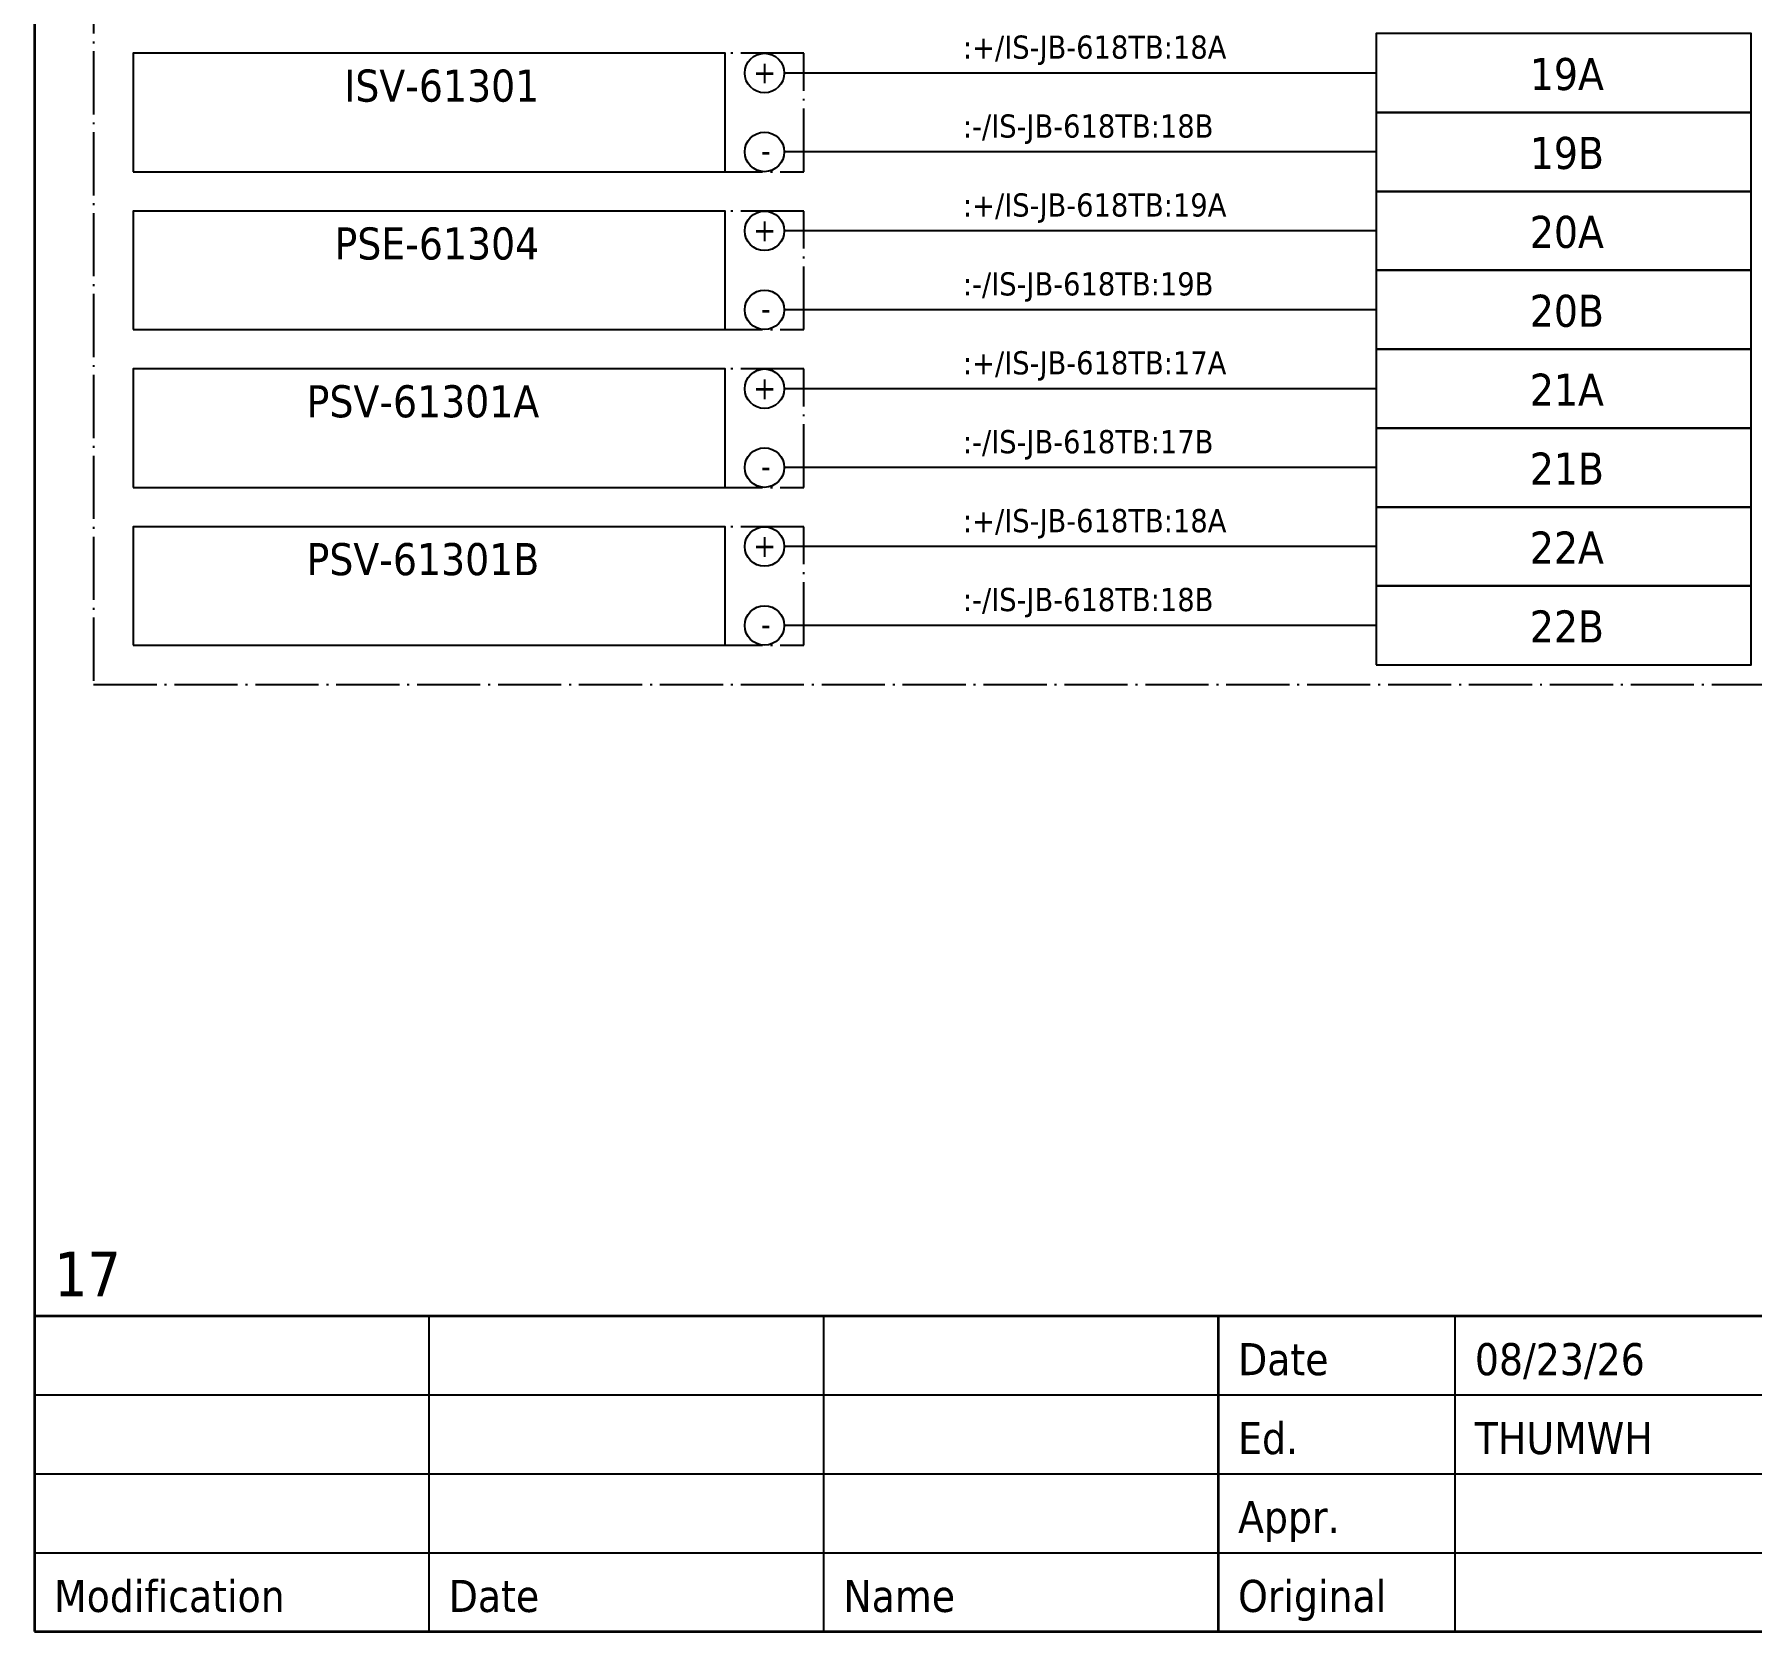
# Model space of a CAD drawing. Header units: millimetres. Extents: x 0 to 1792788, y -13 to 262234.
# Drawn here: x 0 to 87, y 0 to 81 of the extents above; entities that cross this region are included whole.
import ezdxf
from ezdxf.enums import TextEntityAlignment as Align

# ---------------------------------------------------------------- set-up
doc = ezdxf.new("R2010")
doc.units = ezdxf.units.MM
doc.linetypes.add('EPL_DASHDOT', pattern=[1, 0.8, -0.1, 0, -0.1])
for name, color, linetype, lineweight in [('EPLAN201', 7, 'Continuous', 35), ('EPLAN300', 5, 'Continuous', 25), ('EPLAN302', 5, 'Continuous', 25), ('EPLAN305', 5, 'Continuous', 25), ('EPLAN307', 134, 'EPL_DASHDOT', 25), ('EPLAN311', 7, 'Continuous', 25), ('EPLAN400', 5, 'Continuous', 35), ('EPLAN405', 7, 'Continuous', 25), ('EPLAN421', 5, 'Continuous', 35), ('EPLAN433', 251, 'Continuous', 35), ('EPLAN440', 73, 'Continuous', 35), ('EPLAN451', 7, 'Continuous', 35), ('EPLAN452', 7, 'Continuous', 35), ('EPLAN453', 7, 'Continuous', 35), ('EPLAN500', 7, 'Continuous', 35), ('EPLAN501', 7, 'Continuous', 35), ('EPLAN502', 7, 'Continuous', 35), ('EPLAN503', 7, 'Continuous', 35), ('EPLAN504', 7, 'Continuous', 35)]:
    doc.layers.add(name, color=color, linetype=linetype, lineweight=lineweight)
doc.styles.add('Tahoma', font='')
doc.styles.get('Tahoma').set_extended_font_data('Tahoma')

# ---------------------------------------------------------------- blocks, each defined once
blk = doc.blocks.new('EPLFRAME')
at = {"layer": 'EPLAN201', "linetype": 'Continuous', "lineweight": 35, "ltscale": 4}
for p, q in [((0, 16), (420, 16)), ((60, 0), (60, 16))]:
    blk.add_line(p, q, dxfattribs=at)
at = {"layer": 'EPLAN201', "linetype": 'Continuous', "lineweight": 25, "ltscale": 4}
for p, q in [((20, 0), (20, 16)), ((40, 0), (40, 16)), ((72, 0), (72, 16)), ((0, 12), (100, 12)), ((0, 8), (100, 8)), ((0, 4), (184, 4))]:
    blk.add_line(p, q, dxfattribs=at)
at = {"layer": 'EPLAN201', "linetype": 'Continuous', "lineweight": 35, "ltscale": 4}
blk.add_lwpolyline([(0, 0), (420, 0), (420, 297), (0, 297)], close=True, dxfattribs=at)
at = {"layer": 'EPLAN201', "color": 7, "style": 'Tahoma'}
for s, p in [('Date', (61, 13)), ('Ed.', (61, 9)), ('Appr.', (61, 5)), ('Modification', (1, 1)), ('Date', (21, 1)), ('Name', (41, 1)), ('Original', (61, 1))]:
    blk.add_text(s, height=1.6254, dxfattribs=at).set_placement(p)
at = {"layer": 'EPLAN451', "color": 7, "style": 'Tahoma'}
for tag, p, height in [('14_10014', (101, 12), 2.257), ('14_10015', (185, 12), 2.257), ('14_10011', (101, 5), 2.257), ('14_10013', (332, 5), 1.625), ('14_10151', (73, 1), 1.625), ('14_10300', (415, 1), 1.625)]:
    blk.add_attdef(tag, p, '', height=height, dxfattribs=at)
blk.add_attdef('4_25020', text='', height=1.625, dxfattribs=at).set_placement((413, 1), align=Align.RIGHT)
at = {"layer": 'EPLAN452', "color": 7, "style": 'Tahoma'}
for tag, p, height in [('4_11041', (1, 17), 2.257), ('4_11071[1]', (1, 13), 1.625), ('4_11074[1]', (21, 13), 1.625), ('4_11070[1]', (41, 13), 1.625), ('4_11024', (73, 13), 1.625), ('4_11011', (231, 12), 2.257), ('4_11030', (301, 12), 2.257), ('4_20132_1001', (374, 13), 1.625), ('4_11071[2]', (1, 9), 1.625), ('4_11074[2]', (21, 9), 1.625), ('4_11070[2]', (41, 9), 1.625), ('4_11022', (73, 9), 1.625), ('4_20134_1001', (374, 9), 1.625), ('4_11071[3]', (1, 5), 1.625), ('4_11074[3]', (21, 5), 1.625), ('4_11070[3]', (41, 5), 1.625), ('4_11080', (73, 5), 1.625), ('4_11059', (301, 5), 1.625)]:
    blk.add_attdef(tag, p, '', height=height, dxfattribs=at)
for tag, height, p in [('4_11040', 2.257, (419, 17)), ('4_11000', 1.625, (419, 5)), ('4_11085', 1.625, (141, 1)), ('4_11086', 1.625, (183, 1))]:
    blk.add_attdef(tag, text='', height=height, dxfattribs=at).set_placement(p, align=Align.RIGHT)
at = {"layer": 'EPLAN453', "color": 7, "style": 'Tahoma'}
for tag, p in [('53_19005_1', (21, 293)), ('53_19005', (63, 293)), ('53_19005_8', (105, 293)), ('53_19005_6', (147, 293)), ('53_19005_7', (189, 293)), ('53_19005_9', (231, 293)), ('53_19005_3', (273, 293)), ('53_19005_2', (315, 293)), ('53_19005_4', (357, 293)), ('53_19005_5', (399, 293))]:
    blk.add_attdef(tag, text='', height=1.355, dxfattribs=at).set_placement(p, align=Align.BOTTOM_CENTER)
blk = doc.blocks.new('EPLSYM_LibrarySPECIAL_en_US_Symbol427_Variant5_Placement1_100')
at = {"layer": 'EPLAN421', "color": 5, "style": 'Tahoma'}
for tag, p in [('17_20029[1]', (-0.9525, 3.335)), ('17_20029[2]', (20.0025, 3.335))]:
    blk.add_attdef(tag, text='', height=1.1739, dxfattribs=at).set_placement(p, align=Align.BOTTOM_RIGHT)
at = {"layer": 'EPLAN433', "color": 251, "style": 'Tahoma'}
blk.add_attdef('17_20406_1', text='', height=1.6254, dxfattribs=at).set_placement((0.9525, 1.5875), align=Align.BOTTOM_RIGHT)
blk.add_attdef('17_20406', text='', height=1.6254, dxfattribs=at).set_placement((0.9525, 1.5875), align=Align.BOTTOM_LEFT)
blk = doc.blocks.new('EPLSYM_LibrarySPECIAL_en_US_Symbol427_Variant5_Placement1_101')
at = {"layer": 'EPLAN421', "color": 5, "style": 'Tahoma'}
for tag, p in [('17_20029[1]', (-0.9525, 3.335)), ('17_20029[2]', (20.0025, 3.335))]:
    blk.add_attdef(tag, text='', height=1.1739, dxfattribs=at).set_placement(p, align=Align.BOTTOM_RIGHT)
at = {"layer": 'EPLAN433', "color": 251, "style": 'Tahoma'}
blk.add_attdef('17_20406_1', text='', height=1.6254, dxfattribs=at).set_placement((0.9525, 1.5875), align=Align.BOTTOM_RIGHT)
blk.add_attdef('17_20406', text='', height=1.6254, dxfattribs=at).set_placement((0.9525, 1.5875), align=Align.BOTTOM_LEFT)
blk = doc.blocks.new('EPLSYM_LibrarySPECIAL_en_US_Symbol427_Variant5_Placement1_114')
at = {"layer": 'EPLAN421', "color": 5, "style": 'Tahoma'}
for tag, p in [('17_20029[1]', (-0.9525, 3.335)), ('17_20029[2]', (20.0025, 3.335))]:
    blk.add_attdef(tag, text='', height=1.1739, dxfattribs=at).set_placement(p, align=Align.BOTTOM_RIGHT)
at = {"layer": 'EPLAN433', "color": 251, "style": 'Tahoma'}
blk.add_attdef('17_20406_1', text='', height=1.6254, dxfattribs=at).set_placement((0.9525, 1.5875), align=Align.BOTTOM_RIGHT)
blk.add_attdef('17_20406', text='', height=1.6254, dxfattribs=at).set_placement((0.9525, 1.5875), align=Align.BOTTOM_LEFT)
blk = doc.blocks.new('EPLSYM_LibrarySPECIAL_en_US_Symbol427_Variant5_Placement1_115')
at = {"layer": 'EPLAN421', "color": 5, "style": 'Tahoma'}
for tag, p in [('17_20029[1]', (-0.9525, 3.335)), ('17_20029[2]', (20.0025, 3.335))]:
    blk.add_attdef(tag, text='', height=1.1739, dxfattribs=at).set_placement(p, align=Align.BOTTOM_RIGHT)
at = {"layer": 'EPLAN433', "color": 251, "style": 'Tahoma'}
blk.add_attdef('17_20406_1', text='', height=1.6254, dxfattribs=at).set_placement((0.9525, 1.5875), align=Align.BOTTOM_RIGHT)
blk.add_attdef('17_20406', text='', height=1.6254, dxfattribs=at).set_placement((0.9525, 1.5875), align=Align.BOTTOM_LEFT)
blk = doc.blocks.new('EPLSYM_LibrarySPECIAL_en_US_Symbol427_Variant5_Placement1_116')
at = {"layer": 'EPLAN421', "color": 5, "style": 'Tahoma'}
for tag, p in [('17_20029[1]', (-0.9525, 3.335)), ('17_20029[2]', (20.0025, 3.335))]:
    blk.add_attdef(tag, text='', height=1.1739, dxfattribs=at).set_placement(p, align=Align.BOTTOM_RIGHT)
at = {"layer": 'EPLAN433', "color": 251, "style": 'Tahoma'}
blk.add_attdef('17_20406_1', text='', height=1.6254, dxfattribs=at).set_placement((0.9525, 1.5875), align=Align.BOTTOM_RIGHT)
blk.add_attdef('17_20406', text='', height=1.6254, dxfattribs=at).set_placement((0.9525, 1.5875), align=Align.BOTTOM_LEFT)
blk = doc.blocks.new('EPLSYM_LibrarySPECIAL_en_US_Symbol427_Variant5_Placement1_117')
at = {"layer": 'EPLAN421', "color": 5, "style": 'Tahoma'}
for tag, p in [('17_20029[1]', (-0.9525, 3.335)), ('17_20029[2]', (20.0025, 3.335))]:
    blk.add_attdef(tag, text='', height=1.1739, dxfattribs=at).set_placement(p, align=Align.BOTTOM_RIGHT)
at = {"layer": 'EPLAN433', "color": 251, "style": 'Tahoma'}
blk.add_attdef('17_20406_1', text='', height=1.6254, dxfattribs=at).set_placement((0.9525, 1.5875), align=Align.BOTTOM_RIGHT)
blk.add_attdef('17_20406', text='', height=1.6254, dxfattribs=at).set_placement((0.9525, 1.5875), align=Align.BOTTOM_LEFT)
blk = doc.blocks.new('EPLSYM_LibrarySPECIAL_en_US_Symbol427_Variant5_Placement1_118')
at = {"layer": 'EPLAN421', "color": 5, "style": 'Tahoma'}
for tag, p in [('17_20029[1]', (-0.9525, 3.335)), ('17_20029[2]', (20.0025, 3.335))]:
    blk.add_attdef(tag, text='', height=1.1739, dxfattribs=at).set_placement(p, align=Align.BOTTOM_RIGHT)
at = {"layer": 'EPLAN433', "color": 251, "style": 'Tahoma'}
blk.add_attdef('17_20406_1', text='', height=1.6254, dxfattribs=at).set_placement((0.9525, 1.5875), align=Align.BOTTOM_RIGHT)
blk.add_attdef('17_20406', text='', height=1.6254, dxfattribs=at).set_placement((0.9525, 1.5875), align=Align.BOTTOM_LEFT)
blk = doc.blocks.new('EPLSYM_LibrarySPECIAL_en_US_Symbol427_Variant5_Placement1_119')
at = {"layer": 'EPLAN421', "color": 5, "style": 'Tahoma'}
for tag, p in [('17_20029[1]', (-0.9525, 3.335)), ('17_20029[2]', (20.0025, 3.335))]:
    blk.add_attdef(tag, text='', height=1.1739, dxfattribs=at).set_placement(p, align=Align.BOTTOM_RIGHT)
at = {"layer": 'EPLAN433', "color": 251, "style": 'Tahoma'}
blk.add_attdef('17_20406_1', text='', height=1.6254, dxfattribs=at).set_placement((0.9525, 1.5875), align=Align.BOTTOM_RIGHT)
blk.add_attdef('17_20406', text='', height=1.6254, dxfattribs=at).set_placement((0.9525, 1.5875), align=Align.BOTTOM_LEFT)
blk = doc.blocks.new('EPLSYM_LibrarySPECIAL_Symbol17_Variant3_Placement1')
at = {"layer": 'EPLAN302', "lineweight": 25, "ltscale": 4}
blk.add_line((4, 0), (1, 0), dxfattribs=at)
blk.add_circle((0, 0), 1, dxfattribs=at)
at = {"layer": 'EPLAN421', "color": 5, "style": 'Tahoma'}
blk.add_attdef('17_20039', text='', height=1.174, dxfattribs=at).set_placement((3, 1), align=Align.BOTTOM_RIGHT)
blk = doc.blocks.new('EPLSYM_LibrarySPECIAL_Symbol0_Variant0_Placement1_17')
at = {"layer": 'EPLAN305', "lineweight": 25, "ltscale": 4}
blk.add_lwpolyline([(0, -6), (30, -6), (30, 0), (0, 0)], close=True, dxfattribs=at)
at = {"layer": 'EPLAN400', "color": 5, "style": 'Tahoma'}
blk.add_attdef('17_20010', text='', height=2.2575, dxfattribs=at).set_placement((-1.5, -0.9515), align=Align.TOP_RIGHT)
at = {"layer": 'EPLAN440', "color": 73, "style": 'Tahoma'}
blk.add_attdef('17_20300', text='', height=1.6254, dxfattribs=at).set_placement((-1.5, -4.57508), align=Align.TOP_RIGHT)
at = {"layer": 'EPLAN500', "color": 7, "style": 'Tahoma'}
blk.add_attdef('17_20027', text='', height=1.6254, dxfattribs=at).set_placement((-1.5, -7.27508), align=Align.TOP_RIGHT)
at = {"layer": 'EPLAN501', "color": 7, "style": 'Tahoma'}
blk.add_attdef('17_20011', text='', height=1.6254, dxfattribs=at).set_placement((-1.5, -12.67508), align=Align.TOP_RIGHT)
at = {"layer": 'EPLAN502', "color": 7, "style": 'Tahoma'}
blk.add_attdef('17_20025', text='', height=1.6254, dxfattribs=at).set_placement((-1.5, -15.37508), align=Align.TOP_RIGHT)
at = {"layer": 'EPLAN503', "color": 7, "style": 'Tahoma'}
blk.add_attdef('17_20024', text='', height=1.6254, dxfattribs=at).set_placement((-1.5, -18.07508), align=Align.TOP_RIGHT)
at = {"layer": 'EPLAN504', "color": 7, "style": 'Tahoma'}
blk.add_attdef('17_20901[1]', text='', height=1.6254, dxfattribs=at).set_placement((-1.5, -9.97508), align=Align.TOP_RIGHT)
blk = doc.blocks.new('EPLSYM_LibrarySPECIAL_Symbol2_Variant0_Placement1_17')
at = {"layer": 'EPLAN307', "lineweight": 25, "ltscale": 4}
blk.add_lwpolyline([(0, -6), (34, -6), (34, 0), (0, 0)], close=True, dxfattribs=at)
at = {"layer": 'EPLAN400', "color": 5, "style": 'Tahoma'}
blk.add_attdef('88_20010', text='', height=2.2575, dxfattribs=at).set_placement((-1.5, -0.9515), align=Align.TOP_RIGHT)
at = {"layer": 'EPLAN500', "color": 7, "style": 'Tahoma'}
blk.add_attdef('88_20027', text='', height=1.6254, dxfattribs=at).set_placement((-1.5, -4.57508), align=Align.TOP_RIGHT)
at = {"layer": 'EPLAN501', "color": 7, "style": 'Tahoma'}
blk.add_attdef('88_20011', text='', height=1.6254, dxfattribs=at).set_placement((-1.5, -9.97508), align=Align.TOP_RIGHT)
at = {"layer": 'EPLAN502', "color": 7, "style": 'Tahoma'}
blk.add_attdef('88_20025', text='', height=1.6254, dxfattribs=at).set_placement((-1.5, -12.67508), align=Align.TOP_RIGHT)
at = {"layer": 'EPLAN503', "color": 7, "style": 'Tahoma'}
blk.add_attdef('88_20024', text='', height=1.6254, dxfattribs=at).set_placement((-1.5, -15.37508), align=Align.TOP_RIGHT)
at = {"layer": 'EPLAN504', "color": 7, "style": 'Tahoma'}
blk.add_attdef('88_20901[1]', text='', height=1.6254, dxfattribs=at).set_placement((-1.5, -7.27508), align=Align.TOP_RIGHT)
blk = doc.blocks.new('EPLSYM_LibrarySPECIAL_Symbol2_Variant0_Placement1_18')
at = {"layer": 'EPLAN307', "lineweight": 25, "ltscale": 4}
blk.add_lwpolyline([(0, -6), (34, -6), (34, 0), (0, 0)], close=True, dxfattribs=at)
at = {"layer": 'EPLAN400', "color": 5, "style": 'Tahoma'}
blk.add_attdef('88_20010', text='', height=2.2575, dxfattribs=at).set_placement((-1.5, -0.9515), align=Align.TOP_RIGHT)
at = {"layer": 'EPLAN500', "color": 7, "style": 'Tahoma'}
blk.add_attdef('88_20027', text='', height=1.6254, dxfattribs=at).set_placement((-1.5, -4.57508), align=Align.TOP_RIGHT)
at = {"layer": 'EPLAN501', "color": 7, "style": 'Tahoma'}
blk.add_attdef('88_20011', text='', height=1.6254, dxfattribs=at).set_placement((-1.5, -9.97508), align=Align.TOP_RIGHT)
at = {"layer": 'EPLAN502', "color": 7, "style": 'Tahoma'}
blk.add_attdef('88_20025', text='', height=1.6254, dxfattribs=at).set_placement((-1.5, -12.67508), align=Align.TOP_RIGHT)
at = {"layer": 'EPLAN503', "color": 7, "style": 'Tahoma'}
blk.add_attdef('88_20024', text='', height=1.6254, dxfattribs=at).set_placement((-1.5, -15.37508), align=Align.TOP_RIGHT)
at = {"layer": 'EPLAN504', "color": 7, "style": 'Tahoma'}
blk.add_attdef('88_20901[1]', text='', height=1.6254, dxfattribs=at).set_placement((-1.5, -7.27508), align=Align.TOP_RIGHT)
blk = doc.blocks.new('EPLSYM_LibrarySPECIAL_Symbol0_Variant0_Placement1_18')
at = {"layer": 'EPLAN305', "lineweight": 25, "ltscale": 4}
blk.add_lwpolyline([(0, -6), (30, -6), (30, 0), (0, 0)], close=True, dxfattribs=at)
at = {"layer": 'EPLAN400', "color": 5, "style": 'Tahoma'}
blk.add_attdef('17_20010', text='', height=2.2575, dxfattribs=at).set_placement((-1.5, -0.9515), align=Align.TOP_RIGHT)
at = {"layer": 'EPLAN440', "color": 73, "style": 'Tahoma'}
blk.add_attdef('17_20300', text='', height=1.6254, dxfattribs=at).set_placement((-1.5, -4.57508), align=Align.TOP_RIGHT)
at = {"layer": 'EPLAN500', "color": 7, "style": 'Tahoma'}
blk.add_attdef('17_20027', text='', height=1.6254, dxfattribs=at).set_placement((-1.5, -7.27508), align=Align.TOP_RIGHT)
at = {"layer": 'EPLAN501', "color": 7, "style": 'Tahoma'}
blk.add_attdef('17_20011', text='', height=1.6254, dxfattribs=at).set_placement((-1.5, -12.67508), align=Align.TOP_RIGHT)
at = {"layer": 'EPLAN502', "color": 7, "style": 'Tahoma'}
blk.add_attdef('17_20025', text='', height=1.6254, dxfattribs=at).set_placement((-1.5, -15.37508), align=Align.TOP_RIGHT)
at = {"layer": 'EPLAN503', "color": 7, "style": 'Tahoma'}
blk.add_attdef('17_20024', text='', height=1.6254, dxfattribs=at).set_placement((-1.5, -18.07508), align=Align.TOP_RIGHT)
at = {"layer": 'EPLAN504', "color": 7, "style": 'Tahoma'}
blk.add_attdef('17_20901[1]', text='', height=1.6254, dxfattribs=at).set_placement((-1.5, -9.97508), align=Align.TOP_RIGHT)
blk = doc.blocks.new('EPLSYM_LibrarySPECIAL_Symbol308_Variant0_Placement0')
at = {"layer": 'EPLAN405', "color": 7, "style": 'Tahoma'}
for tag, p in [('17_31011', (1.5, 6.35)), ('17_31002', (1.5, 0.5))]:
    blk.add_attdef(tag, text='', height=1.174, dxfattribs=at).set_placement(p, align=Align.BOTTOM_LEFT)
for tag, p in [('17_31004', (1.5, 4.4)), ('17_31003', (1.5, 2.45))]:
    blk.add_attdef(tag, p, '', height=1.174, dxfattribs=at)
blk = doc.blocks.new('EPLSYM_LibrarySPECIAL_Symbol2_Variant0_Placement1_20')
at = {"layer": 'EPLAN307', "lineweight": 25, "ltscale": 4}
blk.add_lwpolyline([(0, -110), (118, -110), (118, 0), (0, 0)], close=True, dxfattribs=at)
at = {"layer": 'EPLAN400', "color": 5, "style": 'Tahoma'}
blk.add_attdef('88_20010', text='', height=2.2575, dxfattribs=at).set_placement((-1.5, -0.9515), align=Align.TOP_RIGHT)
at = {"layer": 'EPLAN500', "color": 7, "style": 'Tahoma'}
blk.add_attdef('88_20027', text='', height=1.6254, dxfattribs=at).set_placement((-1.5, -4.57508), align=Align.TOP_RIGHT)
at = {"layer": 'EPLAN501', "color": 7, "style": 'Tahoma'}
blk.add_attdef('88_20011', text='', height=1.6254, dxfattribs=at).set_placement((-1.5, -9.97508), align=Align.TOP_RIGHT)
at = {"layer": 'EPLAN502', "color": 7, "style": 'Tahoma'}
blk.add_attdef('88_20025', text='', height=1.6254, dxfattribs=at).set_placement((-1.5, -12.67508), align=Align.TOP_RIGHT)
at = {"layer": 'EPLAN503', "color": 7, "style": 'Tahoma'}
blk.add_attdef('88_20024', text='', height=1.6254, dxfattribs=at).set_placement((-1.5, -15.37508), align=Align.TOP_RIGHT)
at = {"layer": 'EPLAN504', "color": 7, "style": 'Tahoma'}
blk.add_attdef('88_20901[1]', text='', height=1.6254, dxfattribs=at).set_placement((-1.5, -7.27508), align=Align.TOP_RIGHT)
blk = doc.blocks.new('EPLSYM_LibrarySPECIAL_Symbol0_Variant0_Placement1_25')
at = {"layer": 'EPLAN305', "lineweight": 25, "ltscale": 4}
blk.add_lwpolyline([(0, -6), (30, -6), (30, 0), (0, 0)], close=True, dxfattribs=at)
at = {"layer": 'EPLAN400', "color": 5, "style": 'Tahoma'}
blk.add_attdef('17_20010', text='', height=2.2575, dxfattribs=at).set_placement((-1.5, -0.9515), align=Align.TOP_RIGHT)
at = {"layer": 'EPLAN440', "color": 73, "style": 'Tahoma'}
blk.add_attdef('17_20300', text='', height=1.6254, dxfattribs=at).set_placement((-1.5, -4.57508), align=Align.TOP_RIGHT)
at = {"layer": 'EPLAN500', "color": 7, "style": 'Tahoma'}
blk.add_attdef('17_20027', text='', height=1.6254, dxfattribs=at).set_placement((-1.5, -7.27508), align=Align.TOP_RIGHT)
at = {"layer": 'EPLAN501', "color": 7, "style": 'Tahoma'}
blk.add_attdef('17_20011', text='', height=1.6254, dxfattribs=at).set_placement((-1.5, -12.67508), align=Align.TOP_RIGHT)
at = {"layer": 'EPLAN502', "color": 7, "style": 'Tahoma'}
blk.add_attdef('17_20025', text='', height=1.6254, dxfattribs=at).set_placement((-1.5, -15.37508), align=Align.TOP_RIGHT)
at = {"layer": 'EPLAN503', "color": 7, "style": 'Tahoma'}
blk.add_attdef('17_20024', text='', height=1.6254, dxfattribs=at).set_placement((-1.5, -18.07508), align=Align.TOP_RIGHT)
at = {"layer": 'EPLAN504', "color": 7, "style": 'Tahoma'}
blk.add_attdef('17_20901[1]', text='', height=1.6254, dxfattribs=at).set_placement((-1.5, -9.97508), align=Align.TOP_RIGHT)
blk = doc.blocks.new('EPLSYM_LibrarySPECIAL_Symbol0_Variant0_Placement1_26')
at = {"layer": 'EPLAN305', "lineweight": 25, "ltscale": 4}
blk.add_lwpolyline([(0, -6), (30, -6), (30, 0), (0, 0)], close=True, dxfattribs=at)
at = {"layer": 'EPLAN400', "color": 5, "style": 'Tahoma'}
blk.add_attdef('17_20010', text='', height=2.2575, dxfattribs=at).set_placement((-1.5, -0.9515), align=Align.TOP_RIGHT)
at = {"layer": 'EPLAN440', "color": 73, "style": 'Tahoma'}
blk.add_attdef('17_20300', text='', height=1.6254, dxfattribs=at).set_placement((-1.5, -4.57508), align=Align.TOP_RIGHT)
at = {"layer": 'EPLAN500', "color": 7, "style": 'Tahoma'}
blk.add_attdef('17_20027', text='', height=1.6254, dxfattribs=at).set_placement((-1.5, -7.27508), align=Align.TOP_RIGHT)
at = {"layer": 'EPLAN501', "color": 7, "style": 'Tahoma'}
blk.add_attdef('17_20011', text='', height=1.6254, dxfattribs=at).set_placement((-1.5, -12.67508), align=Align.TOP_RIGHT)
at = {"layer": 'EPLAN502', "color": 7, "style": 'Tahoma'}
blk.add_attdef('17_20025', text='', height=1.6254, dxfattribs=at).set_placement((-1.5, -15.37508), align=Align.TOP_RIGHT)
at = {"layer": 'EPLAN503', "color": 7, "style": 'Tahoma'}
blk.add_attdef('17_20024', text='', height=1.6254, dxfattribs=at).set_placement((-1.5, -18.07508), align=Align.TOP_RIGHT)
at = {"layer": 'EPLAN504', "color": 7, "style": 'Tahoma'}
blk.add_attdef('17_20901[1]', text='', height=1.6254, dxfattribs=at).set_placement((-1.5, -9.97508), align=Align.TOP_RIGHT)
blk = doc.blocks.new('EPLSYM_LibrarySPECIAL_Symbol2_Variant0_Placement1_27')
at = {"layer": 'EPLAN307', "lineweight": 25, "ltscale": 4}
blk.add_lwpolyline([(0, -6), (34, -6), (34, 0), (0, 0)], close=True, dxfattribs=at)
at = {"layer": 'EPLAN400', "color": 5, "style": 'Tahoma'}
blk.add_attdef('88_20010', text='', height=2.2575, dxfattribs=at).set_placement((-1.5, -0.9515), align=Align.TOP_RIGHT)
at = {"layer": 'EPLAN500', "color": 7, "style": 'Tahoma'}
blk.add_attdef('88_20027', text='', height=1.6254, dxfattribs=at).set_placement((-1.5, -4.57508), align=Align.TOP_RIGHT)
at = {"layer": 'EPLAN501', "color": 7, "style": 'Tahoma'}
blk.add_attdef('88_20011', text='', height=1.6254, dxfattribs=at).set_placement((-1.5, -9.97508), align=Align.TOP_RIGHT)
at = {"layer": 'EPLAN502', "color": 7, "style": 'Tahoma'}
blk.add_attdef('88_20025', text='', height=1.6254, dxfattribs=at).set_placement((-1.5, -12.67508), align=Align.TOP_RIGHT)
at = {"layer": 'EPLAN503', "color": 7, "style": 'Tahoma'}
blk.add_attdef('88_20024', text='', height=1.6254, dxfattribs=at).set_placement((-1.5, -15.37508), align=Align.TOP_RIGHT)
at = {"layer": 'EPLAN504', "color": 7, "style": 'Tahoma'}
blk.add_attdef('88_20901[1]', text='', height=1.6254, dxfattribs=at).set_placement((-1.5, -7.27508), align=Align.TOP_RIGHT)
blk = doc.blocks.new('EPLSYM_LibrarySPECIAL_Symbol2_Variant0_Placement1_28')
at = {"layer": 'EPLAN307', "lineweight": 25, "ltscale": 4}
blk.add_lwpolyline([(0, -6), (34, -6), (34, 0), (0, 0)], close=True, dxfattribs=at)
at = {"layer": 'EPLAN400', "color": 5, "style": 'Tahoma'}
blk.add_attdef('88_20010', text='', height=2.2575, dxfattribs=at).set_placement((-1.5, -0.9515), align=Align.TOP_RIGHT)
at = {"layer": 'EPLAN500', "color": 7, "style": 'Tahoma'}
blk.add_attdef('88_20027', text='', height=1.6254, dxfattribs=at).set_placement((-1.5, -4.57508), align=Align.TOP_RIGHT)
at = {"layer": 'EPLAN501', "color": 7, "style": 'Tahoma'}
blk.add_attdef('88_20011', text='', height=1.6254, dxfattribs=at).set_placement((-1.5, -9.97508), align=Align.TOP_RIGHT)
at = {"layer": 'EPLAN502', "color": 7, "style": 'Tahoma'}
blk.add_attdef('88_20025', text='', height=1.6254, dxfattribs=at).set_placement((-1.5, -12.67508), align=Align.TOP_RIGHT)
at = {"layer": 'EPLAN503', "color": 7, "style": 'Tahoma'}
blk.add_attdef('88_20024', text='', height=1.6254, dxfattribs=at).set_placement((-1.5, -15.37508), align=Align.TOP_RIGHT)
at = {"layer": 'EPLAN504', "color": 7, "style": 'Tahoma'}
blk.add_attdef('88_20901[1]', text='', height=1.6254, dxfattribs=at).set_placement((-1.5, -7.27508), align=Align.TOP_RIGHT)

msp = doc.modelspace()

# ---------------------------------------------------------------- linework, layer by layer
at = {"layer": 'EPLAN300', "lineweight": 25, "ltscale": 4}
for points in [[(68, 77), (87, 77), (87, 81), (68, 81)], [(68, 73), (87, 73), (87, 77), (68, 77)], [(68, 69), (87, 69), (87, 73), (68, 73)], [(68, 65), (87, 65), (87, 69), (68, 69)], [(68, 61), (87, 61), (87, 65), (68, 65)], [(68, 57), (87, 57), (87, 61), (68, 61)], [(68, 53), (87, 53), (87, 57), (68, 57)], [(68, 49), (87, 49), (87, 53), (68, 53)]]:
    msp.add_lwpolyline(points, close=True, dxfattribs=at)
at = {"layer": 'EPLAN311', "ltscale": 4}
for p, q in [((68, 79), (39, 79)), ((68, 75), (39, 75)), ((68, 71), (39, 71)), ((68, 67), (39, 67)), ((68, 63), (39, 63)), ((68, 59), (39, 59)), ((68, 55), (39, 55)), ((68, 51), (39, 51))]:
    msp.add_line(p, q, dxfattribs=at)

# ---------------------------------------------------------------- block references
ref = msp.add_blockref('EPLFRAME', (0, 0))
ref.add_attrib('4_11041', '17', (1, 17), dxfattribs={"layer": 'EPLAN452', "color": 7, "height": 2.2575, "style": 'Tahoma'})
ref.add_attrib('4_11022', 'THUMWH', (73, 9), dxfattribs={"layer": 'EPLAN452', "color": 7, "height": 1.6254, "style": 'Tahoma'})
ref.add_attrib('4_11024', '08/23/26', (73, 13), dxfattribs={"layer": 'EPLAN452', "color": 7, "height": 1.6254, "style": 'Tahoma'})
for name, p in [('EPLSYM_LibrarySPECIAL_Symbol2_Variant0_Placement1_20', (3, 158)), ('EPLSYM_LibrarySPECIAL_Symbol2_Variant0_Placement1_17', (5, 80)), ('EPLSYM_LibrarySPECIAL_Symbol2_Variant0_Placement1_18', (5, 72)), ('EPLSYM_LibrarySPECIAL_Symbol2_Variant0_Placement1_27', (5, 64)), ('EPLSYM_LibrarySPECIAL_Symbol2_Variant0_Placement1_28', (5, 56))]:
    msp.add_blockref(name, p)
ref = msp.add_blockref('EPLSYM_LibrarySPECIAL_Symbol308_Variant0_Placement0', (47, 79))
ref.add_attrib('17_31011', ':+/IS-JB-618TB:18A', dxfattribs={"layer": 'EPLAN405', "color": 7, "height": 1.1739, "style": 'Tahoma'}).set_placement((47.055, 79.374), align=Align.BOTTOM_LEFT)
ref = msp.add_blockref('EPLSYM_LibrarySPECIAL_Symbol0_Variant0_Placement1_17', (5, 80))
ref.add_attrib('17_20011', 'ISV-61301', dxfattribs={"layer": 'EPLAN501', "color": 7, "height": 1.6254, "style": 'Tahoma'}).set_placement((25.586, 79.175), align=Align.TOP_RIGHT)
ref = msp.add_blockref('EPLSYM_LibrarySPECIAL_Symbol17_Variant3_Placement1', (37, 79))
ref.add_attrib('17_20039', '+', dxfattribs={"layer": 'EPLAN421', "color": 5, "height": 1.174, "style": 'Tahoma'}).set_placement((37.591, 78.117), align=Align.BOTTOM_RIGHT)
ref = msp.add_blockref('EPLSYM_LibrarySPECIAL_en_US_Symbol427_Variant5_Placement1_100', (68, 79))
ref.add_attrib('17_20011', '19A', dxfattribs={"layer": 'EPLAN501', "color": 7, "height": 1.6254, "style": 'Tahoma'}).set_placement((77.661, 77.65), align=Align.BOTTOM_CENTER)
ref = msp.add_blockref('EPLSYM_LibrarySPECIAL_Symbol308_Variant0_Placement0', (47, 75))
ref.add_attrib('17_31011', ':-/IS-JB-618TB:18B', dxfattribs={"layer": 'EPLAN405', "color": 7, "height": 1.1739, "style": 'Tahoma'}).set_placement((47.055, 75.374), align=Align.BOTTOM_LEFT)
ref = msp.add_blockref('EPLSYM_LibrarySPECIAL_Symbol17_Variant3_Placement1', (37, 75))
ref.add_attrib('17_20039', '-', dxfattribs={"layer": 'EPLAN421', "color": 5, "height": 1.174, "style": 'Tahoma'}).set_placement((37.316, 74.132), align=Align.BOTTOM_RIGHT)
ref = msp.add_blockref('EPLSYM_LibrarySPECIAL_en_US_Symbol427_Variant5_Placement1_101', (68, 75))
ref.add_attrib('17_20011', '19B', dxfattribs={"layer": 'EPLAN501', "color": 7, "height": 1.6254, "style": 'Tahoma'}).set_placement((77.661, 73.65), align=Align.BOTTOM_CENTER)
ref = msp.add_blockref('EPLSYM_LibrarySPECIAL_Symbol308_Variant0_Placement0', (47, 71))
ref.add_attrib('17_31011', ':+/IS-JB-618TB:19A', dxfattribs={"layer": 'EPLAN405', "color": 7, "height": 1.1739, "style": 'Tahoma'}).set_placement((47.055, 71.374), align=Align.BOTTOM_LEFT)
ref = msp.add_blockref('EPLSYM_LibrarySPECIAL_Symbol0_Variant0_Placement1_18', (5, 72))
ref.add_attrib('17_20011', 'PSE-61304', dxfattribs={"layer": 'EPLAN501', "color": 7, "height": 1.6254, "style": 'Tahoma'}).set_placement((25.586, 71.175), align=Align.TOP_RIGHT)
ref = msp.add_blockref('EPLSYM_LibrarySPECIAL_Symbol17_Variant3_Placement1', (37, 71))
ref.add_attrib('17_20039', '+', dxfattribs={"layer": 'EPLAN421', "color": 5, "height": 1.174, "style": 'Tahoma'}).set_placement((37.591, 70.117), align=Align.BOTTOM_RIGHT)
ref = msp.add_blockref('EPLSYM_LibrarySPECIAL_en_US_Symbol427_Variant5_Placement1_118', (68, 71))
ref.add_attrib('17_20011', '20A', dxfattribs={"layer": 'EPLAN501', "color": 7, "height": 1.6254, "style": 'Tahoma'}).set_placement((77.661, 69.65), align=Align.BOTTOM_CENTER)
ref = msp.add_blockref('EPLSYM_LibrarySPECIAL_Symbol308_Variant0_Placement0', (47, 67))
ref.add_attrib('17_31011', ':-/IS-JB-618TB:19B', dxfattribs={"layer": 'EPLAN405', "color": 7, "height": 1.1739, "style": 'Tahoma'}).set_placement((47.055, 67.374), align=Align.BOTTOM_LEFT)
ref = msp.add_blockref('EPLSYM_LibrarySPECIAL_Symbol17_Variant3_Placement1', (37, 67))
ref.add_attrib('17_20039', '-', dxfattribs={"layer": 'EPLAN421', "color": 5, "height": 1.174, "style": 'Tahoma'}).set_placement((37.316, 66.132), align=Align.BOTTOM_RIGHT)
ref = msp.add_blockref('EPLSYM_LibrarySPECIAL_en_US_Symbol427_Variant5_Placement1_119', (68, 67))
ref.add_attrib('17_20011', '20B', dxfattribs={"layer": 'EPLAN501', "color": 7, "height": 1.6254, "style": 'Tahoma'}).set_placement((77.661, 65.65), align=Align.BOTTOM_CENTER)
ref = msp.add_blockref('EPLSYM_LibrarySPECIAL_Symbol308_Variant0_Placement0', (47, 63))
ref.add_attrib('17_31011', ':+/IS-JB-618TB:17A', dxfattribs={"layer": 'EPLAN405', "color": 7, "height": 1.1739, "style": 'Tahoma'}).set_placement((47.055, 63.374), align=Align.BOTTOM_LEFT)
ref = msp.add_blockref('EPLSYM_LibrarySPECIAL_Symbol0_Variant0_Placement1_25', (5, 64))
ref.add_attrib('17_20011', 'PSV-61301A', dxfattribs={"layer": 'EPLAN501', "color": 7, "height": 1.6254, "style": 'Tahoma'}).set_placement((25.586, 63.175), align=Align.TOP_RIGHT)
ref = msp.add_blockref('EPLSYM_LibrarySPECIAL_Symbol17_Variant3_Placement1', (37, 63))
ref.add_attrib('17_20039', '+', dxfattribs={"layer": 'EPLAN421', "color": 5, "height": 1.174, "style": 'Tahoma'}).set_placement((37.591, 62.117), align=Align.BOTTOM_RIGHT)
ref = msp.add_blockref('EPLSYM_LibrarySPECIAL_en_US_Symbol427_Variant5_Placement1_116', (68, 63))
ref.add_attrib('17_20011', '21A', dxfattribs={"layer": 'EPLAN501', "color": 7, "height": 1.6254, "style": 'Tahoma'}).set_placement((77.661, 61.65), align=Align.BOTTOM_CENTER)
ref = msp.add_blockref('EPLSYM_LibrarySPECIAL_Symbol308_Variant0_Placement0', (47, 59))
ref.add_attrib('17_31011', ':-/IS-JB-618TB:17B', dxfattribs={"layer": 'EPLAN405', "color": 7, "height": 1.1739, "style": 'Tahoma'}).set_placement((47.055, 59.374), align=Align.BOTTOM_LEFT)
ref = msp.add_blockref('EPLSYM_LibrarySPECIAL_Symbol17_Variant3_Placement1', (37, 59))
ref.add_attrib('17_20039', '-', dxfattribs={"layer": 'EPLAN421', "color": 5, "height": 1.174, "style": 'Tahoma'}).set_placement((37.316, 58.132), align=Align.BOTTOM_RIGHT)
ref = msp.add_blockref('EPLSYM_LibrarySPECIAL_en_US_Symbol427_Variant5_Placement1_117', (68, 59))
ref.add_attrib('17_20011', '21B', dxfattribs={"layer": 'EPLAN501', "color": 7, "height": 1.6254, "style": 'Tahoma'}).set_placement((77.661, 57.65), align=Align.BOTTOM_CENTER)
ref = msp.add_blockref('EPLSYM_LibrarySPECIAL_Symbol308_Variant0_Placement0', (47, 55))
ref.add_attrib('17_31011', ':+/IS-JB-618TB:18A', dxfattribs={"layer": 'EPLAN405', "color": 7, "height": 1.1739, "style": 'Tahoma'}).set_placement((47.055, 55.374), align=Align.BOTTOM_LEFT)
ref = msp.add_blockref('EPLSYM_LibrarySPECIAL_Symbol0_Variant0_Placement1_26', (5, 56))
ref.add_attrib('17_20011', 'PSV-61301B', dxfattribs={"layer": 'EPLAN501', "color": 7, "height": 1.6254, "style": 'Tahoma'}).set_placement((25.586, 55.175), align=Align.TOP_RIGHT)
ref = msp.add_blockref('EPLSYM_LibrarySPECIAL_Symbol17_Variant3_Placement1', (37, 55))
ref.add_attrib('17_20039', '+', dxfattribs={"layer": 'EPLAN421', "color": 5, "height": 1.174, "style": 'Tahoma'}).set_placement((37.591, 54.117), align=Align.BOTTOM_RIGHT)
ref = msp.add_blockref('EPLSYM_LibrarySPECIAL_en_US_Symbol427_Variant5_Placement1_114', (68, 55))
ref.add_attrib('17_20011', '22A', dxfattribs={"layer": 'EPLAN501', "color": 7, "height": 1.6254, "style": 'Tahoma'}).set_placement((77.661, 53.65), align=Align.BOTTOM_CENTER)
ref = msp.add_blockref('EPLSYM_LibrarySPECIAL_Symbol308_Variant0_Placement0', (47, 51))
ref.add_attrib('17_31011', ':-/IS-JB-618TB:18B', dxfattribs={"layer": 'EPLAN405', "color": 7, "height": 1.1739, "style": 'Tahoma'}).set_placement((47.055, 51.374), align=Align.BOTTOM_LEFT)
ref = msp.add_blockref('EPLSYM_LibrarySPECIAL_Symbol17_Variant3_Placement1', (37, 51))
ref.add_attrib('17_20039', '-', dxfattribs={"layer": 'EPLAN421', "color": 5, "height": 1.174, "style": 'Tahoma'}).set_placement((37.316, 50.132), align=Align.BOTTOM_RIGHT)
ref = msp.add_blockref('EPLSYM_LibrarySPECIAL_en_US_Symbol427_Variant5_Placement1_115', (68, 51))
ref.add_attrib('17_20011', '22B', dxfattribs={"layer": 'EPLAN501', "color": 7, "height": 1.6254, "style": 'Tahoma'}).set_placement((77.661, 49.65), align=Align.BOTTOM_CENTER)

doc.saveas('drawing.dxf')
